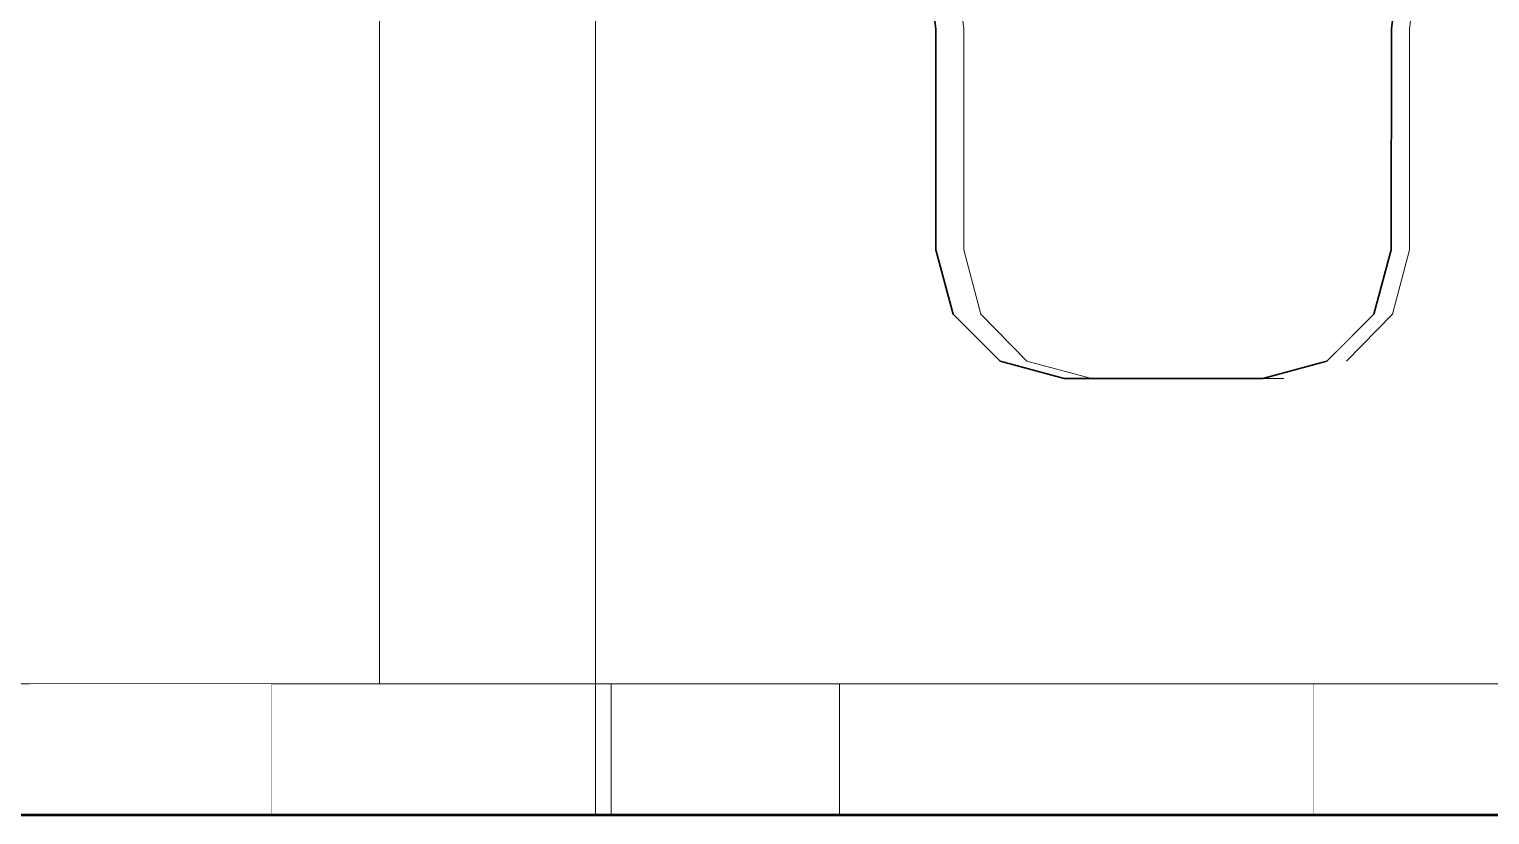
# Model space of a CAD drawing. Header units: millimetres. Extents: x -46169 to 237885, y -84465 to 18123.
# Drawn here: x 173730.9 to 174065.5, y -84332.6 to -84152.6 of the extents above; entities that cross this region are included whole.
import ezdxf

# ---------------------------------------------------------------- set-up
doc = ezdxf.new("R2010")
doc.units = ezdxf.units.MM
doc.header["$MEASUREMENT"] = 0
doc.linetypes.add('Wipeout_Contour', pattern=[1000, 0, -1000])
doc.layers.add('0_Pen_No__85', color=8, linetype='Continuous', lineweight=20)
for name, color, linetype in [('New_A-20-M_Floor_Slab', 7, 'Continuous'), ('New_A-25-M_Wall_Ext', 7, 'Continuous'), ('New_A-35-M_FFE_Sanitary', 7, 'Continuous')]:
    doc.layers.add(name, color=color, linetype=linetype)
for name, color, linetype, lineweight, true_color in [('New_A-20-M_Floor_Slab_Pen_No__29', 7, 'Continuous', 50, 0x2a2a2a), ('New_A-25-M_Wall_Ext_Pen_No__44', 7, 'Continuous', 35, 0x444444), ('New_A-25-M_Wall_Ext_Pen_No__75', 7, 'Continuous', 20, 0x606060), ('New_A-35-M_FFE_Sanitary_Pen_No__64', 7, 'Continuous', 20, 0x606060)]:
    doc.layers.add(name, color=color, linetype=linetype, lineweight=lineweight, true_color=true_color)

# ---------------------------------------------------------------- blocks, each defined once
blk = doc.blocks.new('Section Elem_189_3', base_point=(129666.67, -84332.61))
at = {"color": 254, "linetype": 'Wipeout_Contour', "lineweight": 0, "ltscale": 773659.305061}
blk.add_wipeout([(174025.19, -84332.61), (174111.77, -84332.61), (174111.77, -84302.61), (174025.19, -84302.61)], dxfattribs=at).dxf.layer = 'New_A-35-M_FFE_Sanitary'
at = {"layer": 'New_A-35-M_FFE_Sanitary_Pen_No__64', "linetype": 'Continuous'}
blk.add_line((174025.19, -84332.61), (174025.19, -84302.61), dxfattribs=at)
blk = doc.blocks.new('Section Elem_190_3', base_point=(129666.67, -84332.61))
at = {"color": 254, "linetype": 'Wipeout_Contour', "lineweight": 0, "ltscale": 773308.021336}
blk.add_wipeout([(173916.59, -84302.61), (173916.59, -84332.61), (174025.19, -84332.61), (174025.19, -84302.61)], dxfattribs=at).dxf.layer = 'New_A-35-M_FFE_Sanitary'
at = {"layer": 'New_A-35-M_FFE_Sanitary_Pen_No__64', "linetype": 'Continuous'}
blk.add_line((173916.59, -84332.61), (173916.59, -84302.61), dxfattribs=at)
blk = doc.blocks.new('Section Elem_195_3', base_point=(129666.67, -84332.61))
at = {"color": 254, "linetype": 'Wipeout_Contour', "lineweight": 0, "ltscale": 1737939.535427603}
blk.add_wipeout([(173813.88, -83983.22), (173811.19, -83983.22), (173811.19, -84302.61), (173860.68, -84302.61), (173860.68, -84082.12), (173859.95, -84081.81), (173834.36, -84062), (173818.9, -84038.12), (173813.07, -84014.8)], dxfattribs=at).dxf.layer = 'New_A-35-M_FFE_Sanitary'
at = {"color": 254, "linetype": 'Wipeout_Contour', "lineweight": 0, "ltscale": 579862.780684}
blk.add_wipeout([(173973.75, -84232.5), (173959.46, -84228.66), (173973.85, -84232.61)], dxfattribs=at).dxf.layer = 'New_A-35-M_FFE_Sanitary'
at = {"color": 254, "linetype": 'Wipeout_Contour', "lineweight": 0, "ltscale": 772777.736478}
blk.add_wipeout([(173786.44, -84332.61), (173860.68, -84332.61), (173860.68, -84302.61), (173786.44, -84302.61)], dxfattribs=at).dxf.layer = 'New_A-35-M_FFE_Sanitary'
at = {"color": 254, "linetype": 'Wipeout_Contour', "lineweight": 0, "ltscale": 1735684.129006303}
blk.add_wipeout([(173643.59, -84302.61), (173811.19, -84302.61), (173811.19, -83983.22), (173803.77, -83983.22), (173803.97, -83983.14), (173806.99, -83967.87), (173811.19, -83961.8), (173811.19, -82132.61), (173643.59, -82132.61)], dxfattribs=at).dxf.layer = 'New_A-35-M_FFE_Sanitary'
at = {"color": 254, "linetype": 'Wipeout_Contour', "lineweight": 0, "ltscale": 772917.717263}
blk.add_wipeout([(173860.68, -84332.61), (173864.23, -84332.61), (173864.23, -84302.61), (173860.68, -84302.61)], dxfattribs=at).dxf.layer = 'New_A-35-M_FFE_Sanitary'
at = {"layer": 'New_A-35-M_FFE_Sanitary_Pen_No__64', "linetype": 'Continuous'}
for p, q in [((173811.19, -84302.61), (173811.19, -83983.22)), ((173860.68, -84302.61), (173860.68, -84082.12)), ((173643.59, -84302.61), (173811.19, -84302.61)), ((173786.44, -84332.61), (173786.44, -84302.61)), ((173811.19, -84302.61), (173860.68, -84302.61)), ((173860.68, -84332.61), (173860.68, -84302.61)), ((173860.68, -84302.61), (174420.37, -84302.61)), ((173864.23, -84332.61), (173864.23, -84302.61))]:
    blk.add_line(p, q, dxfattribs=at)
blk = doc.blocks.new('Section Elem_196_3', base_point=(129666.67, -84332.61))
at = {"color": 254, "linetype": 'Wipeout_Contour', "lineweight": 0, "ltscale": 772544.202506}
blk.add_wipeout([(173730.9, -84302.61), (173730.9, -84332.61), (173786.44, -84332.61), (173786.44, -84302.61)], dxfattribs=at).dxf.layer = 'New_A-35-M_FFE_Sanitary'
blk = doc.blocks.new('Section Elem_246_3', base_point=(129666.67, -84332.61))
at = {"color": 254, "linetype": 'Wipeout_Contour', "lineweight": 0, "ltscale": 772920.415977}
blk.add_wipeout([(173948.59, -84137.75), (173943.34, -84137.75), (173945.03, -84152.58), (173949.99, -84152.58)], dxfattribs=at).dxf.layer = 'New_A-25-M_Wall_Ext'
at = {"color": 254, "linetype": 'Wipeout_Contour', "lineweight": 0, "ltscale": 773262.74815}
blk.add_wipeout([(174039.08, -84152.58), (174042.99, -84152.58), (174044.72, -84137.75), (174040.29, -84137.75)], dxfattribs=at).dxf.layer = 'New_A-25-M_Wall_Ext'
at = {"color": 254, "linetype": 'Wipeout_Contour', "lineweight": 0, "ltscale": 772948.130472}
blk.add_wipeout([(173959.17, -84137.75), (173948.59, -84137.75), (173949.99, -84152.58), (173959.99, -84152.58)], dxfattribs=at).dxf.layer = 'New_A-25-M_Wall_Ext'
at = {"color": 254, "linetype": 'Wipeout_Contour', "lineweight": 0, "ltscale": 773316.913082}
blk.add_wipeout([(174039.05, -84203.17), (174042.95, -84203.17), (174042.99, -84152.58), (174039.08, -84152.58)], dxfattribs=at).dxf.layer = 'New_A-25-M_Wall_Ext'
at = {"color": 254, "linetype": 'Wipeout_Contour', "lineweight": 0, "ltscale": 773186.643119}
blk.add_wipeout([(174001.75, -84137.75), (174001.49, -84152.58), (174039.08, -84152.58), (174040.29, -84137.75)], dxfattribs=at).dxf.layer = 'New_A-25-M_Wall_Ext'
at = {"color": 254, "linetype": 'Wipeout_Contour', "lineweight": 0, "ltscale": 772980.28796}
blk.add_wipeout([(173949.99, -84152.58), (173945.03, -84152.58), (173945.07, -84203.17), (173950.02, -84203.17)], dxfattribs=at).dxf.layer = 'New_A-25-M_Wall_Ext'
at = {"color": 254, "linetype": 'Wipeout_Contour', "lineweight": 0, "ltscale": 773367.840111}
blk.add_wipeout([(174036.28, -84217.89), (174039.01, -84217.89), (174042.95, -84203.17), (174039.05, -84203.17)], dxfattribs=at).dxf.layer = 'New_A-25-M_Wall_Ext'
at = {"color": 254, "linetype": 'Wipeout_Contour', "lineweight": 0, "ltscale": 773007.198267}
blk.add_wipeout([(173959.99, -84152.58), (173949.99, -84152.58), (173950.02, -84203.17), (173960.01, -84203.17)], dxfattribs=at).dxf.layer = 'New_A-25-M_Wall_Ext'
at = {"color": 254, "linetype": 'Wipeout_Contour', "lineweight": 0, "ltscale": 580027.396817}
blk.add_wipeout([(174029.79, -84227.11), (174039.01, -84217.89), (174036.28, -84217.89)], dxfattribs=at).dxf.layer = 'New_A-25-M_Wall_Ext'
at = {"color": 254, "linetype": 'Wipeout_Contour', "lineweight": 0, "ltscale": 773042.382497}
blk.add_wipeout([(173959.17, -84137.75), (173959.99, -84152.58), (174001.49, -84152.58), (174001.75, -84137.75)], dxfattribs=at).dxf.layer = 'New_A-25-M_Wall_Ext'
at = {"color": 254, "linetype": 'Wipeout_Contour', "lineweight": 0, "ltscale": 773043.513804}
blk.add_wipeout([(173950.02, -84203.17), (173945.07, -84203.17), (173948.92, -84217.89), (173953.21, -84217.89)], dxfattribs=at).dxf.layer = 'New_A-25-M_Wall_Ext'
at = {"color": 254, "linetype": 'Wipeout_Contour', "lineweight": 0, "ltscale": 773242.232741}
blk.add_wipeout([(174001.49, -84152.58), (174001.49, -84203.17), (174039.05, -84203.17), (174039.08, -84152.58)], dxfattribs=at).dxf.layer = 'New_A-25-M_Wall_Ext'
at = {"color": 254, "linetype": 'Wipeout_Contour', "lineweight": 0, "ltscale": 773068.575805}
blk.add_wipeout([(173960.01, -84203.17), (173950.02, -84203.17), (173953.21, -84217.89), (173961.86, -84217.89)], dxfattribs=at).dxf.layer = 'New_A-25-M_Wall_Ext'
at = {"color": 254, "linetype": 'Wipeout_Contour', "lineweight": 0, "ltscale": 773099.887112}
blk.add_wipeout([(173959.99, -84152.58), (173960.01, -84203.17), (174001.49, -84203.17), (174001.49, -84152.58)], dxfattribs=at).dxf.layer = 'New_A-25-M_Wall_Ext'
at = {"color": 254, "linetype": 'Wipeout_Contour', "lineweight": 0, "ltscale": 773089.356324}
blk.add_wipeout([(173953.21, -84217.89), (173948.92, -84217.89), (173959.46, -84228.66), (173961.94, -84228.66)], dxfattribs=at).dxf.layer = 'New_A-25-M_Wall_Ext'
at = {"color": 254, "linetype": 'Wipeout_Contour', "lineweight": 0, "ltscale": 773296.120739}
blk.add_wipeout([(174001.49, -84203.17), (174000.91, -84217.89), (174036.28, -84217.89), (174039.05, -84203.17)], dxfattribs=at).dxf.layer = 'New_A-25-M_Wall_Ext'
at = {"color": 254, "linetype": 'Wipeout_Contour', "lineweight": 0, "ltscale": 773107.608909}
blk.add_wipeout([(173961.86, -84217.89), (173953.21, -84217.89), (173961.94, -84228.66), (173966.93, -84228.66)], dxfattribs=at).dxf.layer = 'New_A-25-M_Wall_Ext'
at = {"color": 254, "linetype": 'Wipeout_Contour', "lineweight": 0, "ltscale": 773157.909954}
blk.add_wipeout([(173960.01, -84203.17), (173961.86, -84217.89), (174000.91, -84217.89), (174001.49, -84203.17)], dxfattribs=at).dxf.layer = 'New_A-25-M_Wall_Ext'
at = {"color": 254, "linetype": 'Wipeout_Contour', "lineweight": 0, "ltscale": 773142.91109}
blk.add_wipeout([(173961.94, -84228.66), (173959.46, -84228.66), (173973.75, -84232.5), (173973.77, -84232.5)], dxfattribs=at).dxf.layer = 'New_A-25-M_Wall_Ext'
at = {"color": 254, "linetype": 'Wipeout_Contour', "lineweight": 0, "ltscale": 966647.214181}
blk.add_wipeout([(174000.91, -84217.89), (173999.35, -84228.66), (174028.24, -84228.66), (174029.79, -84227.11), (174036.28, -84217.89)], dxfattribs=at).dxf.layer = 'New_A-25-M_Wall_Ext'
at = {"color": 254, "linetype": 'Wipeout_Contour', "lineweight": 0, "ltscale": 773149.458677}
blk.add_wipeout([(173966.93, -84228.66), (173961.94, -84228.66), (173973.77, -84232.5), (173973.8, -84232.5)], dxfattribs=at).dxf.layer = 'New_A-25-M_Wall_Ext'
at = {"color": 254, "linetype": 'Wipeout_Contour', "lineweight": 0, "ltscale": 773184.375684}
blk.add_wipeout([(173961.86, -84217.89), (173966.93, -84228.66), (173999.35, -84228.66), (174000.91, -84217.89)], dxfattribs=at).dxf.layer = 'New_A-25-M_Wall_Ext'
at = {"color": 254, "linetype": 'Wipeout_Contour', "lineweight": 0, "ltscale": 579877.648023}
blk.add_wipeout([(173973.77, -84232.5), (173973.75, -84232.5), (173973.85, -84232.61)], dxfattribs=at).dxf.layer = 'New_A-25-M_Wall_Ext'
at = {"color": 254, "linetype": 'Wipeout_Contour', "lineweight": 0, "ltscale": 773296.26132}
blk.add_wipeout([(173997.22, -84232.5), (174013.91, -84232.5), (174028.24, -84228.66), (173999.35, -84228.66)], dxfattribs=at).dxf.layer = 'New_A-25-M_Wall_Ext'
at = {"color": 254, "linetype": 'Wipeout_Contour', "lineweight": 0, "ltscale": 579877.471975}
blk.add_wipeout([(173973.8, -84232.5), (173973.77, -84232.5), (173973.85, -84232.61)], dxfattribs=at).dxf.layer = 'New_A-25-M_Wall_Ext'
at = {"color": 254, "linetype": 'Wipeout_Contour', "lineweight": 0, "ltscale": 773204.485592}
blk.add_wipeout([(173966.93, -84228.66), (173973.8, -84232.5), (173997.22, -84232.5), (173999.35, -84228.66)], dxfattribs=at).dxf.layer = 'New_A-25-M_Wall_Ext'
at = {"color": 254, "linetype": 'Wipeout_Contour', "lineweight": 0, "ltscale": 773284.196711}
blk.add_wipeout([(173997.21, -84232.61), (174013.53, -84232.61), (174013.91, -84232.5), (173997.22, -84232.5)], dxfattribs=at).dxf.layer = 'New_A-25-M_Wall_Ext'
at = {"color": 254, "linetype": 'Wipeout_Contour', "lineweight": 0, "ltscale": 773344.725092}
blk.add_wipeout([(174028.24, -84228.66), (174013.53, -84232.61), (174018.35, -84232.61), (174032.75, -84228.66)], dxfattribs=at).dxf.layer = 'New_A-25-M_Wall_Ext'
at = {"color": 254, "linetype": 'Wipeout_Contour', "lineweight": 0, "ltscale": 773212.355237}
blk.add_wipeout([(173973.8, -84232.5), (173973.85, -84232.61), (173997.21, -84232.61), (173997.22, -84232.5)], dxfattribs=at).dxf.layer = 'New_A-25-M_Wall_Ext'
at = {"layer": 'New_A-25-M_Wall_Ext_Pen_No__44', "linetype": 'Continuous'}
for p, q in [((173988.26, -84232.61), (173993.32, -84232.61)), ((173993.32, -84232.61), (174013.53, -84232.61))]:
    blk.add_line(p, q, dxfattribs=at)
at = {"layer": 'New_A-25-M_Wall_Ext_Pen_No__75', "linetype": 'Continuous'}
for p, q in [((173988.26, -84232.61), (173993.32, -84232.61)), ((173993.32, -84232.61), (173998.57, -84232.61)), ((174013.53, -84232.61), (174018.35, -84232.61))]:
    blk.add_line(p, q, dxfattribs=at)
at = {"color": 254, "linetype": 'Wipeout_Contour', "lineweight": 0, "ltscale": 773377.267999}
blk.add_wipeout([(174039.01, -84217.89), (174028.24, -84228.66), (174032.75, -84228.66), (174043.28, -84217.89)], dxfattribs=at).dxf.layer = 'New_A-25-M_Wall_Ext'
at = {"color": 254, "linetype": 'Wipeout_Contour', "lineweight": 0, "ltscale": 773130.334189}
blk.add_wipeout([(173968.04, -84232.61), (173973.85, -84232.61), (173959.46, -84228.66), (173953.33, -84228.66)], dxfattribs=at).dxf.layer = 'New_A-25-M_Wall_Ext'
at = {"layer": 'New_A-25-M_Wall_Ext_Pen_No__44', "linetype": 'Continuous'}
for p, q in [((174028.24, -84228.66), (174013.53, -84232.61)), ((173968.04, -84232.61), (173988.26, -84232.61))]:
    blk.add_line(p, q, dxfattribs=at)
at = {"layer": 'New_A-25-M_Wall_Ext_Pen_No__75', "linetype": 'Continuous'}
blk.add_line((173973.75, -84232.5), (173973.85, -84232.61), dxfattribs=at)
at = {"color": 254, "linetype": 'Wipeout_Contour', "lineweight": 0, "ltscale": 773381.255082}
blk.add_wipeout([(174042.95, -84203.17), (174039.01, -84217.89), (174043.28, -84217.89), (174047.14, -84203.17)], dxfattribs=at).dxf.layer = 'New_A-25-M_Wall_Ext'
at = {"color": 254, "linetype": 'Wipeout_Contour', "lineweight": 0, "ltscale": 773072.142649}
blk.add_wipeout([(173953.33, -84228.66), (173959.46, -84228.66), (173948.92, -84217.89), (173942.57, -84217.89)], dxfattribs=at).dxf.layer = 'New_A-25-M_Wall_Ext'
at = {"layer": 'New_A-25-M_Wall_Ext_Pen_No__44', "linetype": 'Continuous'}
for p, q in [((174039.01, -84217.89), (174028.24, -84228.66)), ((173968.04, -84232.61), (173953.33, -84228.66))]:
    blk.add_line(p, q, dxfattribs=at)
at = {"layer": 'New_A-25-M_Wall_Ext_Pen_No__75', "linetype": 'Continuous'}
for p, q in [((174043.28, -84217.89), (174032.75, -84228.66)), ((173959.46, -84228.66), (173973.75, -84232.5))]:
    blk.add_line(p, q, dxfattribs=at)
at = {"color": 254, "linetype": 'Wipeout_Contour', "lineweight": 0, "ltscale": 773331.477719}
blk.add_wipeout([(174042.99, -84152.58), (174042.95, -84203.17), (174047.14, -84203.17), (174047.17, -84152.58)], dxfattribs=at).dxf.layer = 'New_A-25-M_Wall_Ext'
at = {"color": 254, "linetype": 'Wipeout_Contour', "lineweight": 0, "ltscale": 773023.736447}
blk.add_wipeout([(173942.57, -84217.89), (173948.92, -84217.89), (173945.07, -84203.17), (173938.62, -84203.17)], dxfattribs=at).dxf.layer = 'New_A-25-M_Wall_Ext'
at = {"layer": 'New_A-25-M_Wall_Ext_Pen_No__44', "linetype": 'Continuous'}
blk.add_line((173953.33, -84228.66), (173942.57, -84217.89), dxfattribs=at)
at = {"layer": 'New_A-25-M_Wall_Ext_Pen_No__75', "linetype": 'Continuous'}
for p, q in [((174047.14, -84203.17), (174043.28, -84217.89)), ((173948.92, -84217.89), (173959.46, -84228.66))]:
    blk.add_line(p, q, dxfattribs=at)
at = {"color": 254, "linetype": 'Wipeout_Contour', "lineweight": 0, "ltscale": 773277.666823}
blk.add_wipeout([(174044.72, -84137.75), (174042.99, -84152.58), (174047.17, -84152.58), (174048.87, -84137.75)], dxfattribs=at).dxf.layer = 'New_A-25-M_Wall_Ext'
at = {"color": 254, "linetype": 'Wipeout_Contour', "lineweight": 0, "ltscale": 772959.76383}
blk.add_wipeout([(173938.62, -84203.17), (173945.07, -84203.17), (173945.03, -84152.58), (173938.59, -84152.58)], dxfattribs=at).dxf.layer = 'New_A-25-M_Wall_Ext'
at = {"layer": 'New_A-25-M_Wall_Ext_Pen_No__44', "linetype": 'Continuous', "flags": 128}
blk.add_lwpolyline([(174059.54, -84112.07), (174044.72, -84137.75), (174042.99, -84152.58), (174042.95, -84203.17), (174039.01, -84217.89)], dxfattribs=at)
at = {"layer": 'New_A-25-M_Wall_Ext_Pen_No__75', "linetype": 'Continuous'}
for p, q in [((174048.87, -84137.75), (174047.17, -84152.58)), ((174047.17, -84152.58), (174047.14, -84203.17)), ((173945.07, -84203.17), (173948.92, -84217.89))]:
    blk.add_line(p, q, dxfattribs=at)
at = {"color": 254, "linetype": 'Wipeout_Contour', "lineweight": 0, "ltscale": 772899.621853}
blk.add_wipeout([(173938.59, -84152.58), (173945.03, -84152.58), (173943.34, -84137.75), (173936.85, -84137.75)], dxfattribs=at).dxf.layer = 'New_A-25-M_Wall_Ext'
at = {"layer": 'New_A-25-M_Wall_Ext_Pen_No__44', "linetype": 'Continuous', "flags": 128}
blk.add_lwpolyline([(173942.57, -84217.89), (173938.62, -84203.17), (173938.59, -84152.58), (173936.85, -84137.75), (173922.04, -84112.07)], dxfattribs=at)
at = {"layer": 'New_A-25-M_Wall_Ext_Pen_No__75', "linetype": 'Continuous'}
for p, q in [((173943.34, -84137.75), (173945.03, -84152.58)), ((173945.03, -84152.58), (173945.07, -84203.17))]:
    blk.add_line(p, q, dxfattribs=at)
blk = doc.blocks.new('Section Elem_259_3', base_point=(129666.67, -84332.61))
at = {"layer": 'New_A-20-M_Floor_Slab_Pen_No__29', "linetype": 'Continuous'}
blk.add_line((172858.84, -84332.61), (177009.41, -84332.61), dxfattribs=at)
blk = doc.blocks.new('I-06 Lecture Theatre Elevation_STORY_MARKER', base_point=(129666.67, -84332.61))
at = {"layer": '0_Pen_No__85', "linetype": 'Continuous'}
blk.add_line((164194, -84332.61), (177009.41, -84332.61), dxfattribs=at)

msp = doc.modelspace()

# ---------------------------------------------------------------- block references
at = {"layer": 'New_A-35-M_FFE_Sanitary'}
msp.add_blockref('Section Elem_189_3', (129666.67, -84332.61), dxfattribs=at)

# ---------------------------------------------------------------- next in the draw order: block references
msp.add_blockref('Section Elem_190_3', (129666.67, -84332.61), dxfattribs=at)

# ---------------------------------------------------------------- next in the draw order: block references
msp.add_blockref('Section Elem_195_3', (129666.67, -84332.61), dxfattribs=at)

# ---------------------------------------------------------------- next in the draw order: block references
at = {"layer": 'New_A-25-M_Wall_Ext'}
msp.add_blockref('Section Elem_246_3', (129666.67, -84332.61), dxfattribs=at)
at = {"layer": 'New_A-35-M_FFE_Sanitary'}
msp.add_blockref('Section Elem_196_3', (129666.67, -84332.61), dxfattribs=at)

# ---------------------------------------------------------------- next in the draw order: block references
at = {"linetype": 'Continuous', "lineweight": 0}
msp.add_blockref('I-06 Lecture Theatre Elevation_STORY_MARKER', (129666.67, -84332.61), dxfattribs=at)
at = {"layer": 'New_A-20-M_Floor_Slab'}
msp.add_blockref('Section Elem_259_3', (129666.67, -84332.61), dxfattribs=at)

doc.saveas('drawing.dxf')
